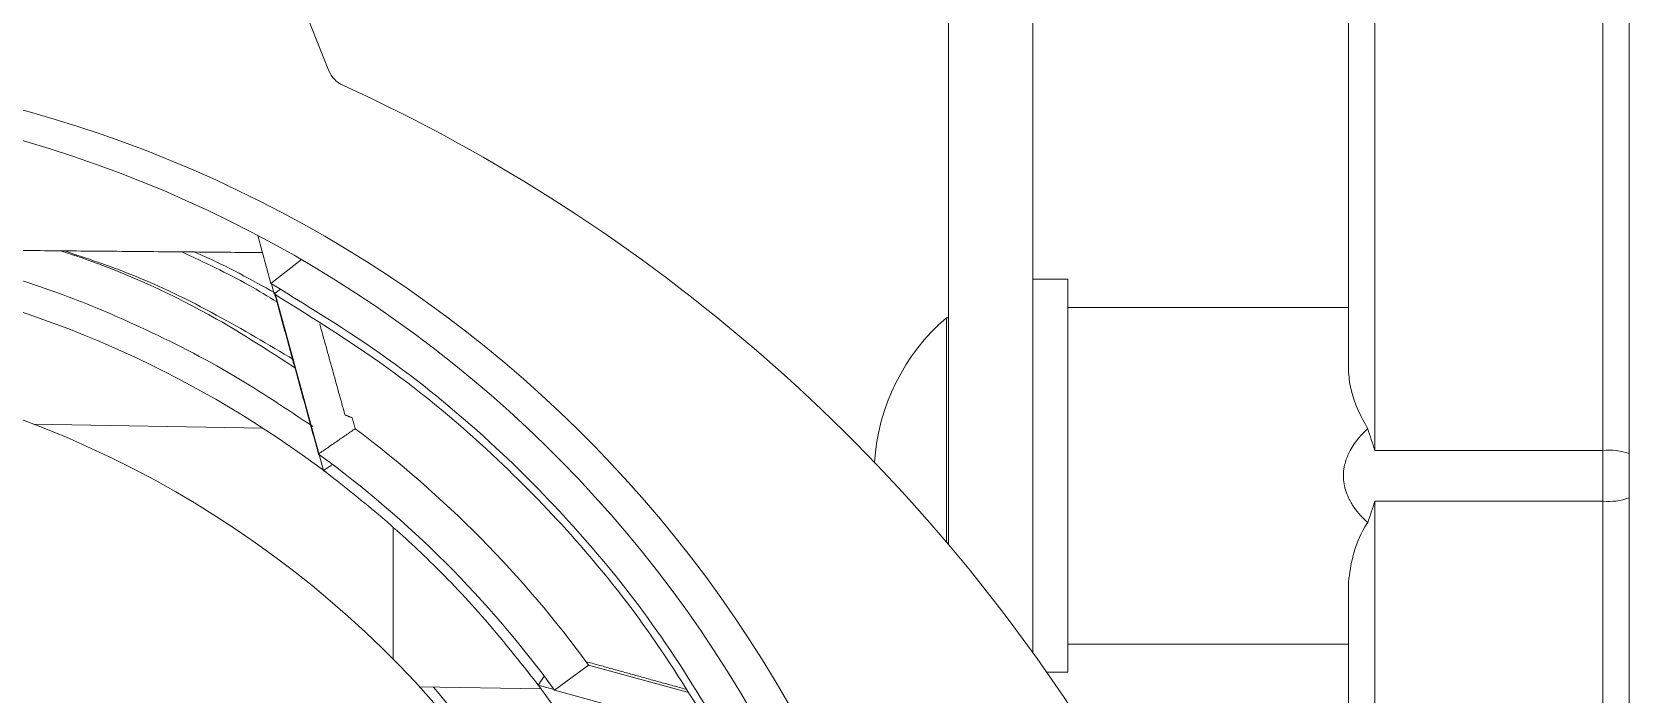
# Model space of a CAD drawing. Extents: x 12.1 to 108.7, y 1 to 80.4.
# Drawn here: x 48.526 to 52.084, y 34.107 to 35.582 of the extents above; entities that cross this region are included whole.
import ezdxf

# ---------------------------------------------------------------- set-up
doc = ezdxf.new("R2010")
doc.units = 0
doc.header["$MEASUREMENT"] = 0
doc.linetypes.add('SLD-Solid', pattern=[0])
doc.layers.add('OBJECT', color=7, linetype='CONTINUOUS')

msp = doc.modelspace()

# ---------------------------------------------------------------- linework, layer by layer
at = {"layer": 'OBJECT', "linetype": 'SLD-Solid', "lineweight": 15}
for p, q in [((50.5678, 34.44), (50.5678, 40.2083)), ((50.7558, 34.1989), (50.7558, 40.2083)), ((49.1874, 35.4954), (48.9544, 36.0749)), ((51.4588, 34.8297), (51.4588, 35.7751)), ((51.4588, 34.9684), (51.4588, 35.7683)), ((51.5176, 35.7813), (51.5176, 34.6498)), ((52.0257, 34.6498), (52.0257, 35.7384)), ((52.0838, 35.7314), (52.0838, 34.6427)), ((49.058, 35.0216), (49.0287, 35.1288)), ((49.058, 35.0216), (49.1262, 35.0747)), ((49.0652, 34.9983), (49.059, 35.021)), ((50.8338, 35.0309), (50.8338, 34.63)), ((49.0652, 34.9983), (49.0783, 35.0084)), ((49.1755, 34.6052), (49.0684, 34.9962)), ((50.5628, 34.4459), (50.5628, 34.9454)), ((49.0408, 34.699), (48.5294, 34.708)), ((50.8338, 34.63), (50.8338, 34.1559)), ((51.5176, 34.6498), (52.0257, 34.6498)), ((52.0838, 34.5439), (52.0838, 34.6427)), ((49.1755, 34.6052), (49.1952, 34.6186)), ((52.0257, 34.5368), (51.5176, 34.5368)), ((51.5176, 34.5368), (51.5176, 33.4053)), ((52.0257, 33.4482), (52.0257, 34.5368)), ((52.0838, 34.5439), (52.0838, 33.4553)), ((49.3301, 34.1851), (49.3301, 34.4775)), ((51.4588, 33.4115), (51.4588, 34.3569)), ((51.4588, 33.4185), (51.4588, 34.2184)), ((49.6899, 34.1159), (49.7659, 34.1713)), ((49.9859, 34.111), (49.7659, 34.1713)), ((49.66, 34.1184), (49.3893, 34.1231)), ((49.6535, 34.1272), (49.6669, 34.1469)), ((49.6888, 34.1175), (49.6535, 34.1272)), ((50.0456, 34.0184), (49.6899, 34.1159))]:
    msp.add_line(p, q, dxfattribs=at)
for centre, radius, start, end in [((49.243, 35.5178), 0.06, 201.905, 245.4575), ((47.7451, 32.6967), 2.75, 304.0581, 90), ((47.6085, 31.9383), 3.875, 32.3331, 65.4575), ((47.7451, 32.6967), 2.385, 52.9836, 78.1401), ((50.8671, 34.5934), 0.4653, 130.8426, 176.3349), ((47.7079, 32.5755), 2.2852, 3.8623, 176.1377), ((47.7448, 32.6965), 2.502, 36.1191, 53.1334), ((47.7448, 32.6965), 2.408, 36.1191, 53.8849), ((52.0393, 34.519), 0.1315, 70.223, 95.9544), ((52.0393, 34.6673), 0.1312, 264.0299, 289.8339), ((47.7079, 32.5755), 1.6, 35.1588, 144.9544), ((47.7451, 32.6967), 2.385, 322.9837, 36.959), ((47.7451, 32.6967), 2.2, 23.9663, 40.3992)]:
    msp.add_arc(centre, radius, start, end, dxfattribs=at)
for centre, major_axis, ratio, start_param, end_param in [((47.7694, 32.6967), (2.8088, 0), 0.999963, 5.338459, 7.862637), ((52.0213, 34.5934), (0, 0.5), 0.008776, 4.599049, 4.825386)]:
    msp.add_ellipse(centre, major_axis=major_axis, ratio=ratio, start_param=start_param, end_param=end_param, dxfattribs=at)
for points in [[(47.7451, 35.1017), (49.0392, 35.0904)], [(50.8338, 35.0309), (50.7558, 35.0309)], [(49.1641, 34.6417), (49.0656, 35.0013)], [(50.5678, 34.9454), (50.5628, 34.9454)], [(51.4588, 34.9684), (50.8338, 34.9684)], [(49.1668, 34.9316), (49.223, 34.7288)], [(49.223, 34.7288), (49.2392, 34.7223)], [(49.1641, 34.6417), (49.2459, 34.6982)], [(49.2459, 34.6982), (49.2392, 34.7223)], [(50.8338, 34.2184), (51.4588, 34.2184)], [(49.7599, 34.1794), (49.9814, 34.118)], [(50.7863, 34.1559), (50.8338, 34.1559)]]:
    msp.add_open_spline(points, degree=1, dxfattribs=at)
for points, knots in [([(48.5902, 35.0943), (48.6052, 35.0893), (48.7251, 35.0496), (48.9044, 34.9683), (49.0552, 34.8704), (49.1132, 34.8328)], [0, 0, 0, 0, 0.080647, 0.646327, 1, 1, 1, 1]), ([(49.1094, 34.8516), (49.0522, 34.8856), (48.9345, 34.9555), (48.764, 35.0388), (48.6477, 35.0777), (48.5982, 35.0942)], [0, 0, 0, 0, 0.3519099, 0.724243, 1, 1, 1, 1]), ([(48.8594, 35.0919), (48.9098, 35.0685), (48.9829, 35.0346), (49.0516, 34.9928), (49.0729, 34.9798)], [0, 0, 0, 0, 0.690393, 1, 1, 1, 1]), ([(49.0672, 35.0005), (49.014, 35.0301), (48.9552, 35.0628), (48.8935, 35.0892), (48.8876, 35.0917)], [0, 0, 0, 0, 0.905298, 1, 1, 1, 1]), ([(49.1516, 34.7028), (49.0936, 34.7417), (48.9704, 34.8244), (48.7825, 34.9196), (48.598, 34.9985), (48.4815, 35.0351), (48.4241, 35.053)], [0, 0, 0, 0, 0.258254, 0.548605, 0.777612, 1, 1, 1, 1]), ([(50.0699, 34.0097), (50.021, 34.0903), (49.9259, 34.247), (49.7579, 34.4575), (49.5641, 34.6579), (49.3346, 34.852), (49.1519, 34.964), (49.058, 35.0216)], [0, 0, 0, 0, 0.195111, 0.379526, 0.556488, 0.77218, 1, 1, 1, 1]), ([(50.0466, 34.0169), (49.9986, 34.0949), (49.9055, 34.2464), (49.7421, 34.4499), (49.5544, 34.6437), (49.3324, 34.8323), (49.1559, 34.942), (49.0652, 34.9983)], [0, 0, 0, 0, 0.195706, 0.379715, 0.556303, 0.772063, 1, 1, 1, 1]), ([(51.5015, 34.698), (51.4937, 34.7124), (51.4718, 34.7531), (51.4597, 34.7989), (51.4589, 34.8265), (51.4588, 34.8297)], [0, 0, 0, 0, 0.324577, 0.922742, 1, 1, 1, 1]), ([(51.5015, 34.4886), (51.4907, 34.4995), (51.4742, 34.5163), (51.4561, 34.5475), (51.446, 34.5798), (51.4479, 34.6143), (51.4628, 34.6557), (51.4836, 34.6814), (51.5006, 34.6972), (51.5015, 34.698)], [0, 0, 0, 0, 0.190457, 0.293194, 0.446601, 0.600717, 0.707922, 0.98553, 1, 1, 1, 1]), ([(51.5176, 34.6498), (51.5175, 34.65), (51.5122, 34.6662), (51.5068, 34.6823), (51.5015, 34.698)], [0, 0, 0, 0, 0.017276, 1, 1, 1, 1]), ([(49.6535, 34.1272), (49.6125, 34.1791), (49.5347, 34.2776), (49.4141, 34.4035), (49.2956, 34.511), (49.2164, 34.5731), (49.1755, 34.6052)], [0, 0, 0, 0, 0.292543, 0.555125, 0.770158, 1, 1, 1, 1]), ([(51.5015, 34.4886), (51.5068, 34.5043), (51.5122, 34.5204), (51.5175, 34.5365), (51.5176, 34.5368)], [0, 0, 0, 0, 0.982724, 1, 1, 1, 1]), ([(51.4588, 34.3569), (51.4614, 34.3761), (51.4667, 34.4152), (51.4841, 34.4625), (51.4994, 34.4855), (51.5015, 34.4886)], [0, 0, 0, 0, 0.454626, 0.927986, 1, 1, 1, 1])]:
    msp.add_open_spline(points, degree=3, knots=knots, dxfattribs=at)

doc.saveas('drawing.dxf')
